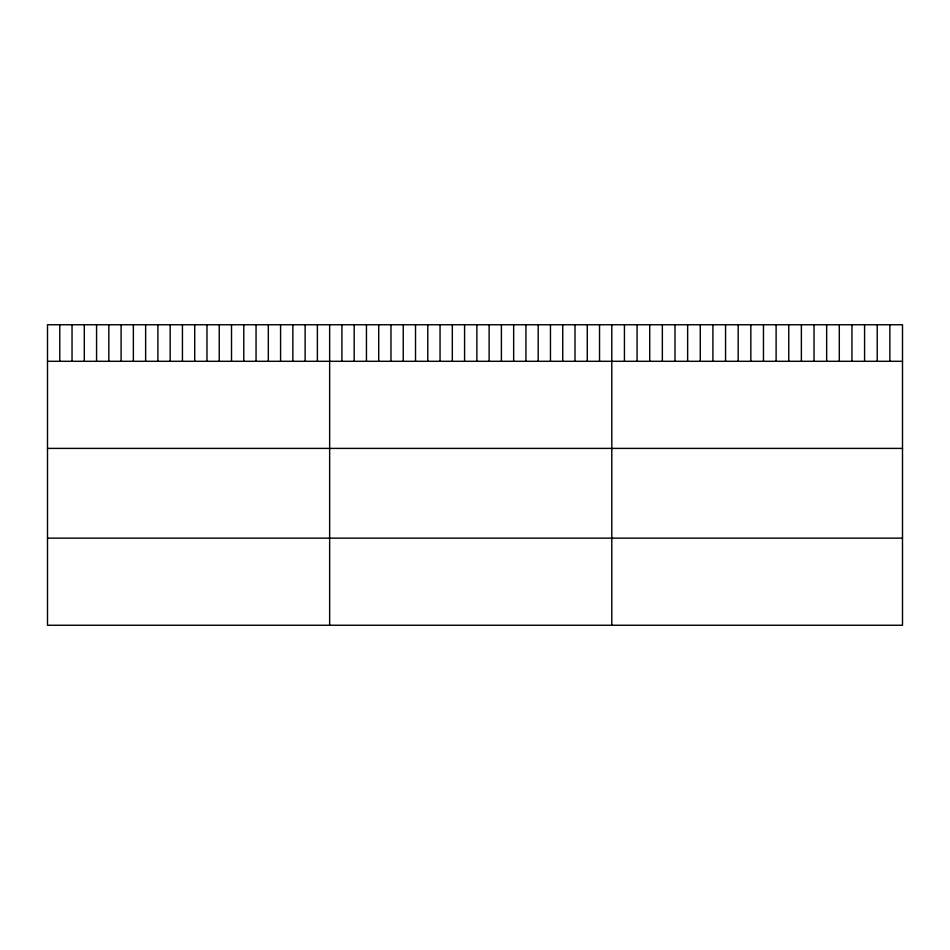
<?xml version="1.0" encoding="UTF-8"?>
<svg xmlns="http://www.w3.org/2000/svg" width="950" height="950" viewBox="0 0 950 950"><rect width="100%" height="100%" fill="white"/><g stroke="black" fill="none" stroke-linecap="round" stroke-linejoin="round"><path stroke-width="1.43" d="M902.5 361.297L902.5 625.254L47.5 625.254L47.5 324.746L902.5 324.746L902.5 361.297L47.5 361.297M47.5 448.4L902.5 448.4M47.5 538.151L902.5 538.151M889.865 324.746L889.865 361.297M877.218 324.746L877.218 361.297M864.583 324.746L864.583 361.297M851.948 324.746L851.948 361.297M839.301 324.746L839.301 361.297M826.666 324.746L826.666 361.297M814.031 324.746L814.031 361.297M801.384 324.746L801.384 361.297M788.749 324.746L788.749 361.297M776.114 324.746L776.114 361.297M763.467 324.746L763.467 361.297M750.832 324.746L750.832 361.297M738.186 324.746L738.186 361.297M725.551 324.746L725.551 361.297M712.916 324.746L712.916 361.297M700.269 324.746L700.269 361.297M687.634 324.746L687.634 361.297M674.999 324.746L674.999 361.297M662.352 324.746L662.352 361.297M649.717 324.746L649.717 361.297M637.082 324.746L637.082 361.297M624.435 324.746L624.435 361.297M611.8 324.746L611.8 625.254M599.533 324.746L599.533 361.297M587.266 324.746L587.266 361.297M574.999 324.746L574.999 361.297M562.732 324.746L562.732 361.297M550.466 324.746L550.466 361.297M538.199 324.746L538.199 361.297M525.932 324.746L525.932 361.297M513.665 324.746L513.665 361.297M501.398 324.746L501.398 361.297M489.131 324.746L489.131 361.297M476.864 324.746L476.864 361.297M464.586 324.746L464.586 361.297M452.319 324.746L452.319 361.297M440.052 324.746L440.052 361.297M427.785 324.746L427.785 361.297M415.518 324.746L415.518 361.297M403.251 324.746L403.251 361.297M390.984 324.746L390.984 361.297M378.718 324.746L378.718 361.297M366.451 324.746L366.451 361.297M354.184 324.746L354.184 361.297M341.917 324.746L341.917 361.297M329.65 324.746L329.65 625.254M317.383 324.746L317.383 361.297M305.116 324.746L305.116 361.297M292.849 324.746L292.849 361.297M280.582 324.746L280.582 361.297M268.316 324.746L268.316 361.297M256.049 324.746L256.049 361.297M243.782 324.746L243.782 361.297M231.515 324.746L231.515 361.297M219.248 324.746L219.248 361.297M206.981 324.746L206.981 361.297M194.714 324.746L194.714 361.297M182.436 324.746L182.436 361.297M170.169 324.746L170.169 361.297M157.902 324.746L157.902 361.297M145.635 324.746L145.635 361.297M133.368 324.746L133.368 361.297M121.101 324.746L121.101 361.297M108.834 324.746L108.834 361.297M96.567 324.746L96.567 361.297M84.301 324.746L84.301 361.297M72.034 324.746L72.034 361.297M59.767 324.746L59.767 361.297"/></g></svg>
